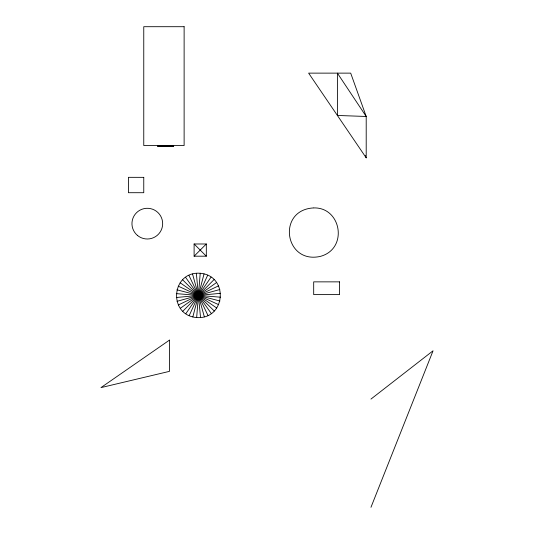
<?xml version="1.0" encoding="UTF-8"?>
<svg xmlns="http://www.w3.org/2000/svg" width="534" height="534" viewBox="0 0 534 534"><rect width="100%" height="100%" fill="white"/><g stroke="black" fill="none" stroke-linecap="round" stroke-linejoin="round"><path stroke-width="0.8" d="M196.659 317.563L200.217 273.261C229.206 275.744 225.668 319.739 196.659 317.563C167.669 315.08 171.207 271.085 200.217 273.261M192.834 316.916L204.041 273.902M370.963 507.3L433.054 350.785L370.963 399.078M189.19 315.621L207.686 275.204M185.819 313.705L211.057 277.119M206.318 243.985L194.109 256.193L194.109 243.985L206.318 243.985L206.318 256.193L194.109 256.193M182.835 311.235L214.041 279.582M180.325 308.285L216.55 282.533M178.363 304.947L218.513 285.877M177.014 301.316L219.861 289.508M313.658 207.92C276.559 209.822 284.488 264.49 320.36 256.387C348.428 248.837 341.386 207.285 313.959 207.92M176.313 297.505L220.562 293.32M157.49 145.528L157.49 146.129L173.657 146.102M157.49 146.129L165.573 146.129M143.759 177.348L128.4 177.335L128.4 192.707L143.759 192.707L143.759 177.335M176.287 293.633L220.589 297.191M176.928 289.808L219.948 301.009M178.229 286.164L218.646 304.66M180.145 282.793L216.731 308.031M182.615 279.809L214.261 311.015M206.318 256.193L194.109 243.985M185.565 277.3L211.31 313.525M366.204 157.85L308.625 73.131L350.691 73.131L366.204 116.479L366.204 157.85L365.403 155.494M188.903 275.337L207.973 315.487M192.534 273.982L204.342 316.836M196.345 273.288L200.53 317.536M173.657 145.528L173.657 146.289L165.573 146.289L165.573 145.528M169.465 340.111L100.946 387.617L169.465 371.357L169.465 340.111M184.123 26.7L143.759 26.7L143.759 145.528L184.123 145.528L184.123 26.7M339.584 281.859L313.685 281.859L313.685 294.608L339.584 294.608L339.584 281.859M366.204 116.479L337.395 115.457L337.395 73.131L366.204 116.479M137.532 235.487A15.359 15.359 0 0 0 162.456 226.189A15.359 15.359 0 0 0 141.944 209.255A15.359 15.359 0 0 0 137.532 235.487"/></g></svg>
